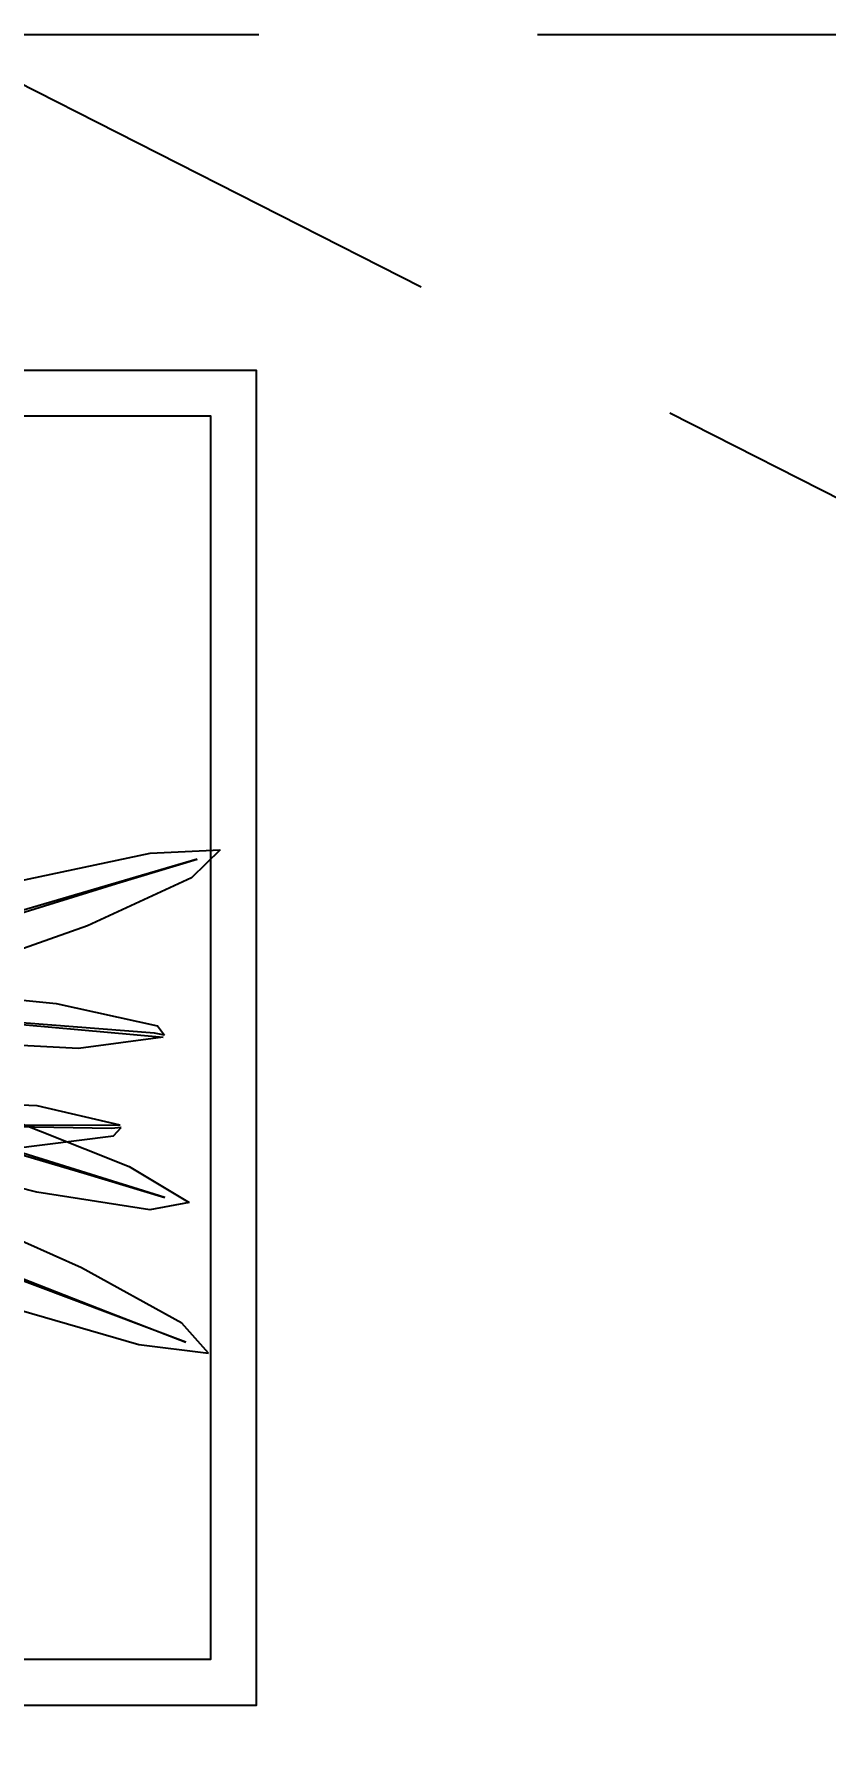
# Model space of a CAD drawing. Header units: millimetres. Extents: x 1658.6 to 1706.6, y -26.2 to 3.6.
# Drawn here: x 1664.984 to 1665.339, y -14.47 to -13.698 of the extents above; entities that cross this region are included whole.
import ezdxf

# ---------------------------------------------------------------- set-up
doc = ezdxf.new("R2010")
doc.units = ezdxf.units.MM
doc.linetypes.add('DASHED2', pattern=[0.375, 0.25, -0.125])
for name, color, linetype in [('COTA', 11, 'Continuous'), ('PROJECAO', 1, 'DASHED2'), ('RP_MOBILIARIO', 21, 'Continuous'), ('RP_VEGETAÇÃO', 102, 'Continuous')]:
    doc.layers.add(name, color=color, linetype=linetype)
doc.styles.add('ROMANS', font='romans.shx')
doc.dimstyles.new('Copy of TICK50', dxfattribs={"dimtxt": 0.075, "dimasz": 0.0995, "dimexe": 0.18, "dimexo": 0.0625, "dimgap": 0.063, "dimtad": 1, "dimrnd": 0.005, "dimzin": 4, "dimdsep": 46, "dimtxsty": 'ROMANS', "dimblk1": 'TICK', "dimblk2": 'TICK', "dimsah": 1, "dimcen": 0.09, "dimse1": 1, "dimse2": 1, "dimclrd": 256, "dimclrt": 2, "dimaunit": 1, "dimadec": 4, "dimazin": 0, "dimtfac": 1, "dimtix": 1, "dimtmove": 2, "dimatfit": 3, "dimldrblk": 'TICK', "dimfxl": 0.18, "dimtfillclr": 256, "dimtolj": 1, "dimtzin": 0, "dimlwd": -1, "dimarcsym": 0})

# ---------------------------------------------------------------- blocks, each defined once
blk = doc.blocks.new('A$C71B65A34')
for p, q in [((44.31654302865445, 61.27677472146388), (42.90896691945088, 59.8272781896594)), ((44.15196268899899, 57.73908255335982), (44.31654302865445, 61.27677472146388)), ((18.94220830046833, 60.68217667799081), (20.45216691995938, 59.33966572222971)), ((19.36545152564531, 57.16603991489273), (18.94220830046833, 60.68217667799081)), ((43.84822605652243, 60.10992972452595), (40.50837663486664, 48.74297852890459)), ((42.61314825725913, 56.04490150537686), (43.84822605652243, 60.10992972452595)), ((19.49472864898644, 59.55276563778443), (23.65813751103087, 48.46095783696046)), ((21.02421698857416, 55.58911365863969), (19.49472864898644, 59.55276563778443)), ((20.45216691995938, 59.33966572222971), (23.24706447144627, 54.28920797602586)), ((26.5255155213722, 59.71298356190482), (26.15799933771814, 57.72621670249055)), ((28.35035739523983, 56.67780569234764), (26.5255155213722, 59.71298356190482)), ((42.90896691945088, 59.8272781896594), (40.49147746007064, 54.58568296651538)), ((26.78286720466167, 58.48228532741541), (30.30704217625999, 47.17112427239864)), ((28.00931828015973, 54.41464604250905), (26.78286720466167, 58.48228532741541)), ((34.86920979737944, 58.39574122561407), (34.30045234436284, 54.1367002229149)), ((35.72235565129132, 49.02586222040508), (34.86920979737944, 58.39574122561407)), ((35.43798659917593, 58.11180266971587), (34.98036855116425, 58.46027610975216)), ((34.98036855116425, 58.46027610975216), (35.07862166721861, 57.96984272570989)), ((26.15799933771814, 57.72621670249055), (27.05295529429986, 52.02379356795518)), ((35.07862166721861, 57.96984272570989), (35.76629673568686, 49.14201381112116)), ((36.57550150520819, 53.00096466720606), (35.43798659917593, 58.11180266971587)), ((41.81697983985259, 46.77713172499034), (44.15196268899899, 57.73908255335982)), ((22.49702990782044, 46.40454709532059), (19.36545152564531, 57.16603991489273)), ((32.48614829605504, 46.26090862584442), (28.35035739523983, 56.67780569234764)), ((24.74182785280937, 46.10621057906018), (21.02421698857416, 55.58911365863969)), ((29.24507503917812, 50.70071760668088), (29.89815580008644, 55.89572393671185)), ((29.89815580008644, 55.89572393671185), (30.32106775520379, 56.28558736727653)), ((30.32106775520379, 56.28558736727653), (30.26925261870929, 55.78809990951913)), ((30.26925261870929, 55.78809990951913), (30.41269783475538, 46.93468905182952)), ((30.46734068361684, 46.82317147477715), (30.43779002002202, 56.23176420581649)), ((30.43779002002202, 56.23176420581649), (31.40355587966042, 52.04485465253083)), ((39.60006138171138, 46.31518471428035), (42.61314825725913, 56.04490150537686)), ((23.24706447144627, 54.28920797602586), (25.84988099142038, 48.37570490400094)), ((30.89749561387407, 44.64712265919525), (28.00931828015973, 54.41464604250905)), ((34.30045234436284, 54.1367002229149), (34.58484074525904, 48.74192366450642)), ((40.49147746007064, 54.58568296651538), (38.3287636479904, 48.49742858726222)), ((37.14427830700834, 47.03831099700392), (36.57550150520819, 53.00096466720606)), ((27.05295529429986, 52.02379356795518), (28.62943222842114, 45.75810183474096)), ((31.40355587966042, 52.04485465253083), (31.62647454757689, 46.64718866201108))]:
    blk.add_line(p, q)
blk = doc.blocks.new('TICK')
at = {"layer": 'COTA'}
for p, q in [((0, 1.907592907288972), (0, -1.907600000000002)), ((-1, 0), (1, 0))]:
    blk.add_line(p, q, dxfattribs=at)
at = {"layer": 'COTA', "color": 2}
blk.add_line((0.5, 0.5), (-0.5, -0.5), dxfattribs=at)
blk = doc.blocks.new('*D86')
at = {"layer": 'COTA'}
blk.add_line((1664.413947151719, -15.45237665051484), (1670.234947151719, -15.45237665051484), dxfattribs=at)
at = {"layer": 'Defpoints', "color": 0}
for p in [(1670.334447151719, -11.92545829628904), (1664.314447151719, -14.27045829628827), (1670.334447151719, -15.45237665051484)]:
    blk.add_point(p, dxfattribs=at)
at = {"layer": 'COTA', "xscale": 0.0995, "yscale": 0.0995, "zscale": 0.0995, "rotation": 180}
blk.add_blockref('TICK', (1664.314447151719, -15.45237665051484), dxfattribs=at)
at = {"layer": 'COTA', "xscale": 0.0995, "yscale": 0.0995, "zscale": 0.0995}
blk.add_blockref('TICK', (1670.334447151719, -15.45237665051484), dxfattribs=at)
at = {"layer": 'COTA', "color": 2, "insert": (1667.324447151719, -15.35187665051484), "char_height": 0.075, "attachment_point": 5, "style": 'ROMANS'}
blk.add_mtext('\\A1;6.02', dxfattribs=at)

msp = doc.modelspace()

# ---------------------------------------------------------------- linework, layer by layer
at = {"layer": 'PROJECAO'}
msp.add_line((1664.934447151719, -13.69845836722543), (1667.534447151719, -15.01845836722553), dxfattribs=at)
msp.add_lwpolyline([(1662.264447151717, -7.858458367225481), (1664.834447151719, -7.858458367225481), (1664.834447151719, -13.69845836722543), (1670.234447151719, -13.69845836722543), (1670.234447151719, -13.89845836722552), (1693.229447151718, -13.89845836722552)], dxfattribs=at)
at = {"layer": 'RP_MOBILIARIO', "color": 1}
for points in [[(1664.485007018543, -13.84911672493742), (1664.485007018543, -14.44761828667507), (1665.08350858028, -14.44761828667507), (1665.08350858028, -13.84911672493742)], [(1664.505527072088, -13.86963677848203), (1664.505527072088, -14.4270982331289), (1665.062988526734, -14.4270982331289), (1665.062988526734, -13.86963677848203)]]:
    msp.add_lwpolyline(points, close=True, dxfattribs=at)

# ---------------------------------------------------------------- block references
at = {"layer": 'RP_VEGETAÇÃO', "xscale": -0.0088920232029605, "yscale": 0.0088920232029605, "zscale": 0.0088920232029605, "rotation": 270}
msp.add_blockref('A$C71B65A34', (1664.522302532513, -14.45820888781618), dxfattribs=at)

# ---------------------------------------------------------------- dimensions: what is measured, and where the dimension line sits
at = {"layer": 'COTA'}
dim = msp.add_linear_dim(base=(1670.334447151719, -15.45237665051484), p1=(1664.314447151719, -14.27045829628827), p2=(1670.334447151719, -11.92545829628904), dimstyle='Copy of TICK50', dxfattribs=at)
dim.commit()
dim.dimension.update_dxf_attribs({"geometry": '*D86', "text_midpoint": (1667.324447151719, -15.35187665051484)})

doc.saveas('drawing.dxf')
